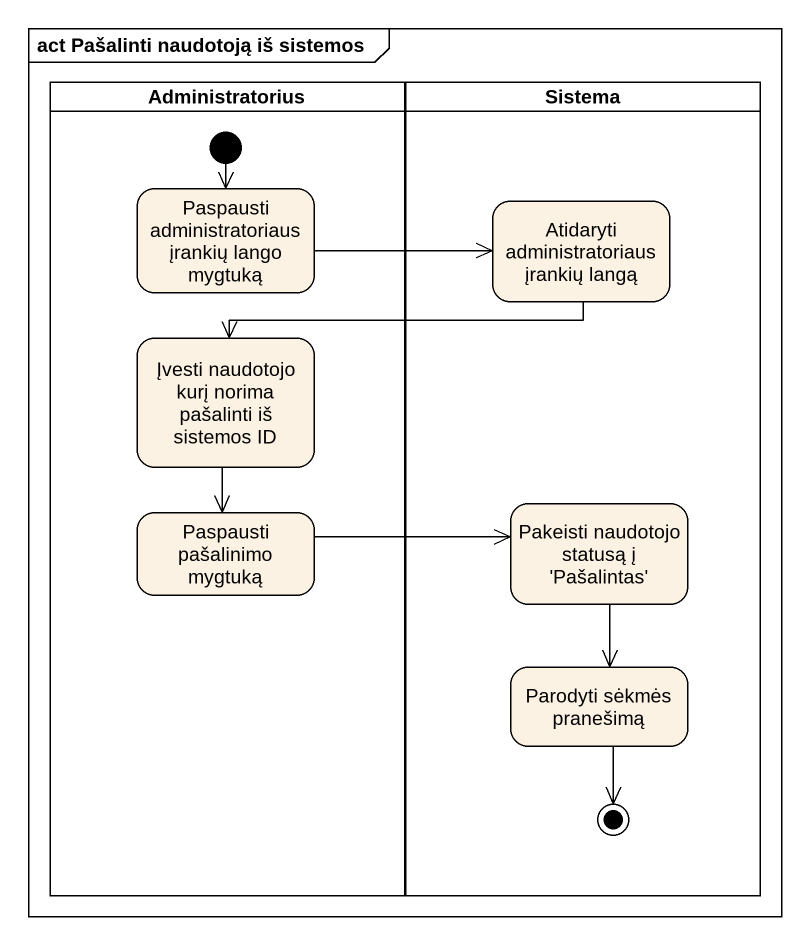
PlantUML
@startuml
mainframe act Pašalinti naudotoją iš sistemos
hide empty description
state Administratorius <<partition>> {
  state "Paspausti administratoriaus įrankių lango mygtuką" as Paspausti_administratoriaus
  state "Įvesti naudotojo kurį norima pašalinti iš sistemos ID" as Įvesti_naudotojo_kurį
  state "Paspausti pašalinimo mygtuką" as Paspausti_pašalinimo_mygtuką
  [*] --> Paspausti_administratoriaus
}
state Sistema <<partition>> {
  state "Atidaryti administratoriaus įrankių langą" as Atidaryti_administratoriaus
  state "Pakeisti naudotojo statusą į 'Pašalintas'" as Pakeisti_naudotojo_statusą
  state "Parodyti sėkmės pranešimą" as Parodyti_sėkmės_pranešimą
  Parodyti_sėkmės_pranešimą --> [*]
}
Paspausti_administratoriaus -right-> Atidaryti_administratoriaus
Atidaryti_administratoriaus -left-> Įvesti_naudotojo_kurį
Įvesti_naudotojo_kurį --> Paspausti_pašalinimo_mygtuką
Paspausti_pašalinimo_mygtuką -right-> Pakeisti_naudotojo_statusą
Pakeisti_naudotojo_statusą --> Parodyti_sėkmės_pranešimą
@enduml
